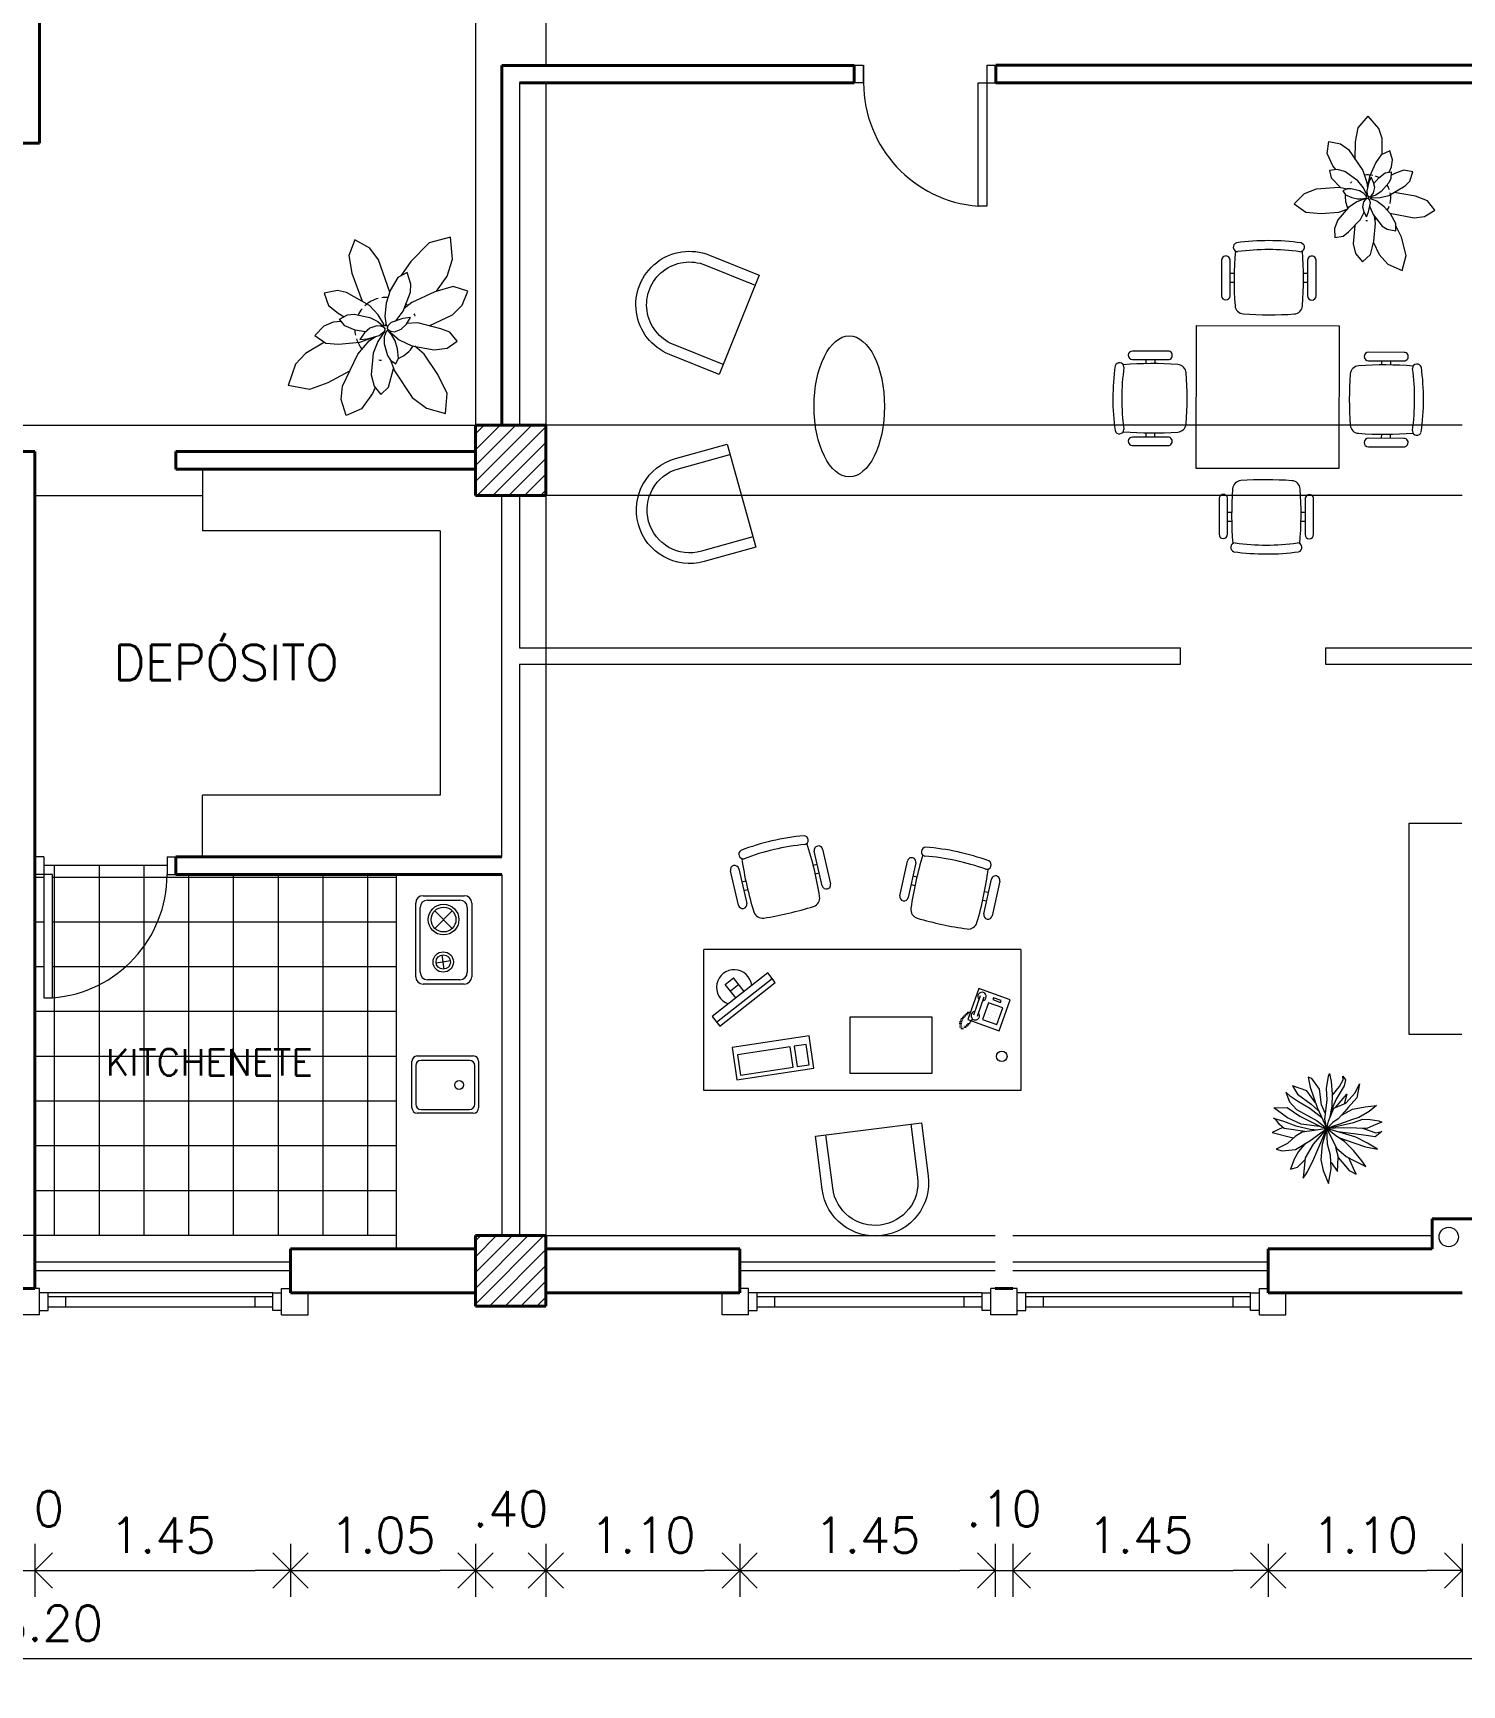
# Model space of a CAD drawing. Extents: x 1018 to 1366, y -109 to 186.
# Drawn here: x 1283.36 to 1291.47, y 111.91 to 121.29 of the extents above; entities that cross this region are included whole.
import ezdxf

# ---------------------------------------------------------------- set-up
doc = ezdxf.new("R2010")
doc.units = 0
doc.header["$LTSCALE"] = 0.5
doc.layers.get('0').update_dxf_attribs({"linetype": 'CONTINUOUS'})
doc.layers.get('Defpoints').update_dxf_attribs({"linetype": 'CONTINUOUS'})
for name, color, linetype, lineweight in [('Acotaciones', 9, 'CONTINUOUS', 9), ('Carpintería', 55, 'CONTINUOUS', 20), ('Detalles .05', 243, 'CONTINUOUS', 5), ('Detalles 01', 8, 'CONTINUOUS', 9), ('Equipamiento fijo', 31, 'CONTINUOUS', 13), ('Equipamiento movil', 33, 'CONTINUOUS', 9), ('Muros corte', 7, 'CONTINUOUS', 40), ('Punta 015', 64, 'CONTINUOUS', 13), ('Punta 02', 11, 'CONTINUOUS', 20), ('Tratamiento pisos', 251, 'CONTINUOUS', 9), ('Vidrios', 147, 'CONTINUOUS', 13)]:
    doc.layers.add(name, color=color, linetype=linetype, lineweight=lineweight)
doc.styles.add('Texto 1.5 mm', font='simplex.shx', dxfattribs={"height": 0.15})
doc.styles.add('Texto 2 mm', font='simplex.shx', dxfattribs={"height": 0.2})
doc.dimstyles.new('Primera línea', dxfattribs={"dimscale": 0, "dimtxt": 0.2, "dimasz": 0.2, "dimexe": 0.15, "dimexo": 0, "dimgap": 0.1, "dimtad": 1, "dimzin": 4, "dimdsep": 46, "dimtxsty": 'Texto 2 mm', "dimblk": 'OPEN90', "dimcen": 2.5, "dimclrd": 256, "dimclre": 256, "dimclrt": 256, "dimadec": 0, "dimazin": 0, "dimtfac": 1, "dimtmove": 2, "dimatfit": 3, "dimldrblk": 'OPEN90', "dimfxl": 1, "dimtolj": 1, "dimtzin": 0, "dimlwd": -1, "dimlwe": -1, "dimarcsym": 0})
doc.dimstyles.new('Segunda línea', dxfattribs={"dimscale": 0, "dimtxt": 0.2, "dimasz": 0.2, "dimexe": 0.15, "dimexo": 0.5, "dimgap": 0.1, "dimtad": 1, "dimzin": 4, "dimdsep": 46, "dimtxsty": 'Texto 2 mm', "dimblk": 'OPEN90', "dimcen": 2.5, "dimclrd": 256, "dimclre": 256, "dimclrt": 256, "dimadec": 0, "dimazin": 0, "dimtfac": 1, "dimtmove": 2, "dimatfit": 3, "dimldrblk": 'OPEN90', "dimfxl": 1, "dimtolj": 1, "dimtzin": 0, "dimlwd": -1, "dimlwe": -1, "dimarcsym": 0})
pattern_1 = [(45, (54.626424, 1.85935), (-0.0449012806, 0.0449012806), [])]

# ---------------------------------------------------------------- blocks, each defined once
blk = doc.blocks.new('Plant1')
for p, q in [((2.94, 14.02), (1.24, 11.02)), ((5.75, 15.65), (2.94, 14.02)), ((6.8, 12.64), (5.75, 15.65)), ((1.24, 11.02), (-0.18, 7.33)), ((6.67, 9.74), (6.8, 12.64)), ((-4.94, 10.5), (-5.47, 8.7)), ((-5.47, 8.7), (-5.1, 7.19)), ((-3.11, 9.8), (-4.94, 10.5)), ((-1.65, 8.27), (-3.11, 9.8)), ((-0.15, 4.91), (-1.65, 8.27)), ((4.8, 4.93), (6.67, 9.74)), ((-10.15, 7.82), (-12.56, 7.25)), ((-12.56, 7.25), (-11.81, 4.91)), ((-8.01, 7.41), (-10.15, 7.82)), ((-4.41, 5.37), (-8.01, 7.41)), ((-5.1, 7.19), (-3.73, 3.58)), ((-0.18, 7.33), (-0.36, 5.38)), ((7.53, 5.66), (4.58, 4.62)), ((9.19, 5.31), (7.53, 5.66)), ((-12.63, 3.17), (-15.39, 2.27)), ((-9.66, 3.14), (-12.63, 3.17)), ((-11.81, 4.91), (-9.42, 2.94)), ((-9.42, 2.94), (-5.88, 0.9)), ((-3.73, 3.58), (-2.59, 2.19)), ((0.25, 2.69), (-0.15, 4.91)), ((0.06, 0.81), (0.25, 2.69)), ((1.6, 3.31), (0.73, 2.26)), ((2.74, 4.3), (1.6, 3.31)), ((3.75, 4.5), (2.74, 4.3)), ((3.4, 2.61), (3.75, 3.44)), ((3.75, 3.45), (4.8, 4.93)), ((3.75, 3.44), (3.75, 4.5)), ((7.5, 2.24), (8.7, 3.64)), ((8.7, 3.64), (9.19, 5.31)), ((8.78, 3.92), (9.84, 4.12)), ((9.84, 4.12), (12.89, 4.12)), ((12.89, 4.12), (15.19, 2.69)), ((15.19, 2.69), (13.53, 0.5)), ((-15.39, 2.27), (-18.09, -0.04)), ((-3.93, 0.56), (-7.13, -0.21)), ((-5.88, 0.9), (-4.34, 0.46)), ((-2.06, 0.5), (-3.93, 0.56)), ((-2.48, 2.2), (-3.75, 2.12)), ((-3.75, 2.12), (-2.91, 1.21)), ((-2.91, 1.21), (-1.29, 0)), ((-1.34, 2), (-2.48, 2.2)), ((-1.9, 0.46), (-2.06, 0.5)), ((-0.39, 1.34), (-1.34, 2)), ((-0.56, -0.12), (-0.19, 0)), ((-0.12, 0.81), (-0.39, 1.34)), ((-0.19, 0), (-0.12, 0.06)), ((-0.06, 0.25), (-0.12, 0.81)), ((-0.12, 0.06), (-0.06, 0.25)), ((-0.11, 0.67), (0.06, 0.81)), ((0.31, 1.31), (0.12, 0.38)), ((0.12, 0.38), (0.19, 0.25)), ((0.19, 0.25), (0.38, 0.19)), ((0.73, 2.26), (0.31, 1.31)), ((0.38, 0.19), (1.25, 0.44)), ((0.47, 0.22), (0.69, 0)), ((0.69, 0), (2.44, 0)), ((1.25, 0.44), (2.18, 1.1)), ((2.18, 1.1), (3.4, 2.61)), ((2.44, 0), (4.43, 0.51)), ((4.43, 0.51), (7.5, 2.24)), ((13.53, 0.5), (11.66, -0.54)), ((-18.09, -0.04), (-15.37, -2.32)), ((-15.37, -2.32), (-11.22, -3.04)), ((-8.2, -0.91), (-9.38, -2.5)), ((-9.38, -2.5), (-7.87, -3.25)), ((-7.13, -0.21), (-8.2, -0.91)), ((-5.44, -3.05), (-3.38, -2.45)), ((-3.38, -2.45), (-1.56, -1.44)), ((-1.56, -1.44), (-0.5, -0.38)), ((-1.12, -2.44), (-1.55, -4.42)), ((-1.29, 0), (-0.56, -0.12)), ((-0.38, -0.81), (-1.12, -2.44)), ((-0.31, -0.5), (-0.59, -0.46)), ((-0.5, -0.38), (-0.5, -0.12)), ((0.06, -0.62), (-0.38, -0.81)), ((-0.26, -0.76), (-0.31, -0.5)), ((-0.19, -1.81), (-0.07, -0.68)), ((0.01, -3.25), (-0.19, -1.81)), ((0.12, -0.12), (0, -0.44)), ((0, -0.44), (0.12, -1)), ((0.56, -0.06), (0.12, -0.12)), ((0.12, -1), (0.45, -1.59)), ((0.45, -1.59), (1.43, -2.3)), ((1.53, -0.38), (0.56, -0.06)), ((1.43, -2.3), (2.56, -2.56)), ((3.06, -1.61), (1.53, -0.38)), ((3.19, -1.19), (2.01, -0.77)), ((2.38, -1), (2.23, -0.95)), ((2.32, -2.51), (3.05, -4.05)), ((4.2, -2.28), (2.38, -1)), ((2.56, -2.56), (3.88, -2.56)), ((3.88, -2.56), (3.06, -1.61)), ((6, -1.48), (3.19, -1.19)), ((6.42, -4.94), (4.2, -2.28)), ((11.66, -0.54), (6, -1.48)), ((9.02, -0.98), (12.56, -2.76)), ((-11.22, -3.04), (-8.38, -3)), ((-5.18, -2.97), (-8.45, -7.47)), ((-7.87, -3.25), (-5.44, -3.05)), ((-1.55, -4.42), (-1.12, -8.67)), ((1.03, -5.66), (0.01, -3.25)), ((3.05, -4.05), (3.43, -5.82)), ((7.5, -6.71), (6.42, -4.94)), ((12.56, -2.76), (15.17, -4.6)), ((15.17, -4.6), (16.61, -7.77)), ((-8.45, -7.47), (-9.18, -9.67)), ((-4.21, -9.77), (-1.41, -5.8)), ((1.72, -6.45), (1.03, -5.66)), ((3.06, -7.12), (1.72, -6.45)), ((2.25, -9.87), (2.39, -7.87)), ((2.39, -7.87), (2.32, -6.75)), ((3.43, -5.82), (3.06, -7.12)), ((3.19, -6.68), (4.04, -7.69)), ((4.04, -7.69), (5.41, -8.56)), ((7.5, -8.88), (7.5, -6.71)), ((7.5, -6.98), (10.72, -8.45)), ((13.06, -8.78), (16.61, -7.77)), ((-9.18, -9.67), (-8.88, -12.44)), ((-6.25, -11.82), (-4.21, -9.77)), ((-1.12, -8.67), (-0.57, -10.07)), ((-0.57, -10.07), (1, -11.56)), ((1, -11.56), (2.25, -9.87)), ((5.41, -8.56), (7.5, -8.88)), ((10.72, -8.45), (13.06, -8.78)), ((-8.88, -12.44), (-6.25, -11.82))]:
    blk.add_line(p, q)
for start, end in [(57.1582, 93.2041), (172.4345, 176.9296), (149.2581, 153.7532), (21.2653, 25.7604), (323.0282, 344.4965), (212.1423, 223.5771), (229.8179, 257.6637), (265.2848, 278.7499), (306.6551, 316.418)]:
    blk.add_arc((0, 0), 5.12, start, end)
blk = doc.blocks.new('_Open90')
at = {"color": 0, "linetype": 'ByBlock', "lineweight": -2}
for p, q in [((-0.5, 0.5), (0, 0)), ((0, 0), (-1, 0)), ((0, 0), (-0.5, -0.5))]:
    blk.add_line(p, q, dxfattribs=at)
blk = doc.blocks.new('*D188')
at = {"layer": 'Acotaciones', "transparency": 16777216}
for p, q in [((1283.3721, 112.7145), (1283.3721, 112.4145)), ((1284.8221, 112.7145), (1284.8221, 112.4145)), ((1283.5721, 112.5645), (1284.6221, 112.5645))]:
    blk.add_line(p, q, dxfattribs=at)
at = {"layer": 'Defpoints', "color": 0, "transparency": 16777216}
for p in [(1283.3721, 112.7145), (1284.8221, 112.7145), (1284.8221, 112.5645)]:
    blk.add_point(p, dxfattribs=at)
at = {"layer": 'Acotaciones', "transparency": 16777216, "xscale": 0.2, "yscale": 0.2, "zscale": 0.2, "rotation": 180}
blk.add_blockref('_Open90', (1283.3721, 112.5645), dxfattribs=at)
at = {"layer": 'Acotaciones', "transparency": 16777216, "xscale": 0.2, "yscale": 0.2, "zscale": 0.2}
blk.add_blockref('_Open90', (1284.8221, 112.5645), dxfattribs=at)
at = {"layer": 'Acotaciones', "transparency": 16777216, "insert": (1284.0971, 112.7645), "char_height": 0.2, "attachment_point": 5, "style": 'Texto 2 mm'}
blk.add_mtext('\\A1;1.45', dxfattribs=at)
blk = doc.blocks.new('*D189')
at = {"layer": 'Acotaciones', "transparency": 16777216}
for p, q in [((1284.8221, 112.7145), (1284.8221, 112.4145)), ((1285.8721, 112.7145), (1285.8721, 112.4145)), ((1285.0221, 112.5645), (1285.6721, 112.5645))]:
    blk.add_line(p, q, dxfattribs=at)
at = {"layer": 'Defpoints', "color": 0, "transparency": 16777216}
for p in [(1284.8221, 112.7145), (1285.8721, 112.7145), (1285.8721, 112.5645)]:
    blk.add_point(p, dxfattribs=at)
at = {"layer": 'Acotaciones', "transparency": 16777216, "xscale": 0.2, "yscale": 0.2, "zscale": 0.2, "rotation": 180}
blk.add_blockref('_Open90', (1284.8221, 112.5645), dxfattribs=at)
at = {"layer": 'Acotaciones', "transparency": 16777216, "xscale": 0.2, "yscale": 0.2, "zscale": 0.2}
blk.add_blockref('_Open90', (1285.8721, 112.5645), dxfattribs=at)
at = {"layer": 'Acotaciones', "transparency": 16777216, "insert": (1285.3471, 112.7645), "char_height": 0.2, "attachment_point": 5, "style": 'Texto 2 mm'}
blk.add_mtext('\\A1;1.05', dxfattribs=at)
blk = doc.blocks.new('*D190')
at = {"layer": 'Acotaciones', "transparency": 16777216}
for p, q in [((1286.2721, 112.7145), (1286.2721, 112.4145)), ((1287.3721, 112.7145), (1287.3721, 112.4145)), ((1286.4721, 112.5645), (1287.1721, 112.5645))]:
    blk.add_line(p, q, dxfattribs=at)
at = {"layer": 'Defpoints', "color": 0, "transparency": 16777216}
for p in [(1286.2721, 112.7145), (1287.3721, 112.7145), (1287.3721, 112.5645)]:
    blk.add_point(p, dxfattribs=at)
at = {"layer": 'Acotaciones', "transparency": 16777216, "xscale": 0.2, "yscale": 0.2, "zscale": 0.2, "rotation": 180}
blk.add_blockref('_Open90', (1286.2721, 112.5645), dxfattribs=at)
at = {"layer": 'Acotaciones', "transparency": 16777216, "xscale": 0.2, "yscale": 0.2, "zscale": 0.2}
blk.add_blockref('_Open90', (1287.3721, 112.5645), dxfattribs=at)
at = {"layer": 'Acotaciones', "transparency": 16777216, "insert": (1286.8221, 112.7645), "char_height": 0.2, "attachment_point": 5, "style": 'Texto 2 mm'}
blk.add_mtext('\\A1;1.10', dxfattribs=at)
blk = doc.blocks.new('*D191')
at = {"layer": 'Acotaciones', "transparency": 16777216}
for p, q in [((1287.3721, 112.7145), (1287.3721, 112.4145)), ((1288.8221, 112.7145), (1288.8221, 112.4145)), ((1287.5721, 112.5645), (1288.6221, 112.5645))]:
    blk.add_line(p, q, dxfattribs=at)
at = {"layer": 'Defpoints', "color": 0, "transparency": 16777216}
for p in [(1287.3721, 112.7145), (1288.8221, 112.7145), (1288.8221, 112.5645)]:
    blk.add_point(p, dxfattribs=at)
at = {"layer": 'Acotaciones', "transparency": 16777216, "xscale": 0.2, "yscale": 0.2, "zscale": 0.2, "rotation": 180}
blk.add_blockref('_Open90', (1287.3721, 112.5645), dxfattribs=at)
at = {"layer": 'Acotaciones', "transparency": 16777216, "xscale": 0.2, "yscale": 0.2, "zscale": 0.2}
blk.add_blockref('_Open90', (1288.8221, 112.5645), dxfattribs=at)
at = {"layer": 'Acotaciones', "transparency": 16777216, "insert": (1288.0971, 112.7645), "char_height": 0.2, "attachment_point": 5, "style": 'Texto 2 mm'}
blk.add_mtext('\\A1;1.45', dxfattribs=at)
blk = doc.blocks.new('*D192')
at = {"layer": 'Acotaciones', "transparency": 16777216}
for p, q in [((1288.9221, 112.7145), (1288.9221, 112.4145)), ((1290.3721, 112.7145), (1290.3721, 112.4145)), ((1289.1221, 112.5645), (1290.1721, 112.5645))]:
    blk.add_line(p, q, dxfattribs=at)
at = {"layer": 'Defpoints', "color": 0, "transparency": 16777216}
for p in [(1288.9221, 112.7145), (1290.3721, 112.7145), (1290.3721, 112.5645)]:
    blk.add_point(p, dxfattribs=at)
at = {"layer": 'Acotaciones', "transparency": 16777216, "xscale": 0.2, "yscale": 0.2, "zscale": 0.2, "rotation": 180}
blk.add_blockref('_Open90', (1288.9221, 112.5645), dxfattribs=at)
at = {"layer": 'Acotaciones', "transparency": 16777216, "xscale": 0.2, "yscale": 0.2, "zscale": 0.2}
blk.add_blockref('_Open90', (1290.3721, 112.5645), dxfattribs=at)
at = {"layer": 'Acotaciones', "transparency": 16777216, "insert": (1289.6471, 112.7645), "char_height": 0.2, "attachment_point": 5, "style": 'Texto 2 mm'}
blk.add_mtext('\\A1;1.45', dxfattribs=at)
blk = doc.blocks.new('*D196')
at = {"layer": 'Acotaciones', "transparency": 16777216}
for p, q in [((1269.2721, 112.2145), (1269.2721, 111.9145)), ((1297.4721, 112.2145), (1297.4721, 111.9145)), ((1269.4721, 112.0645), (1297.2721, 112.0645))]:
    blk.add_line(p, q, dxfattribs=at)
at = {"layer": 'Defpoints', "color": 0, "transparency": 16777216}
for p in [(1269.2721, 112.7145), (1297.4721, 112.7145), (1297.4721, 112.0645)]:
    blk.add_point(p, dxfattribs=at)
at = {"layer": 'Acotaciones', "transparency": 16777216, "xscale": 0.2, "yscale": 0.2, "zscale": 0.2, "rotation": 180}
blk.add_blockref('_Open90', (1269.2721, 112.0645), dxfattribs=at)
at = {"layer": 'Acotaciones', "transparency": 16777216, "xscale": 0.2, "yscale": 0.2, "zscale": 0.2}
blk.add_blockref('_Open90', (1297.4721, 112.0645), dxfattribs=at)
at = {"layer": 'Acotaciones', "transparency": 16777216, "insert": (1283.3721, 112.2645), "char_height": 0.2, "attachment_point": 5, "style": 'Texto 2 mm'}
blk.add_mtext('\\A1;28.20', dxfattribs=at)
blk = doc.blocks.new('*D197')
at = {"layer": 'Acotaciones', "transparency": 16777216}
for p, q in [((1290.3721, 112.7145), (1290.3721, 112.4145)), ((1291.4721, 112.7145), (1291.4721, 112.4145)), ((1290.5721, 112.5645), (1291.2721, 112.5645))]:
    blk.add_line(p, q, dxfattribs=at)
at = {"layer": 'Defpoints', "color": 0, "transparency": 16777216}
for p in [(1290.3721, 112.7145), (1291.4721, 112.7145), (1291.4721, 112.5645)]:
    blk.add_point(p, dxfattribs=at)
at = {"layer": 'Acotaciones', "transparency": 16777216, "xscale": 0.2, "yscale": 0.2, "zscale": 0.2, "rotation": 180}
blk.add_blockref('_Open90', (1290.3721, 112.5645), dxfattribs=at)
at = {"layer": 'Acotaciones', "transparency": 16777216, "xscale": 0.2, "yscale": 0.2, "zscale": 0.2}
blk.add_blockref('_Open90', (1291.4721, 112.5645), dxfattribs=at)
at = {"layer": 'Acotaciones', "transparency": 16777216, "insert": (1290.9221, 112.7645), "char_height": 0.2, "attachment_point": 5, "style": 'Texto 2 mm'}
blk.add_mtext('\\A1;1.10', dxfattribs=at)
blk = doc.blocks.new('Treei')
for p, q in [((-1.6, 5.41), (-2.01, 5.58)), ((-2.01, 5.58), (-1.8, 4.47)), ((0.01, 4.32), (0.22, 5.68)), ((0.22, 5.68), (0.34, 5.97)), ((0.34, 5.97), (0.52, 5.11)), ((1.81, 5.28), (1.78, 5.7)), ((1.78, 5.7), (2.06, 5.28)), ((-3.94, 3.46), (-4.45, 3.93)), ((-4.45, 3.93), (-4.03, 2.89)), ((-2.15, 4.1), (-3.71, 4.62)), ((-3.71, 4.62), (-3.16, 3.73)), ((-3.16, 3.73), (-1.67, 2.62)), ((-1.21, 2.79), (-2.15, 4.1)), ((-1.8, 4.47), (-1.02, 2.25)), ((-0.75, 4.27), (-1.6, 5.41)), ((-0.56, 2.57), (-0.75, 4.27)), ((0.06, 3.09), (0.01, 4.32)), ((0.52, 5.11), (0.61, 3.71)), ((0.61, 3.71), (0.57, 2.38)), ((0.61, 3.58), (1.42, 4.57)), ((0.96, 2.25), (2.2, 3.73)), ((1.92, 4.62), (1.05, 3.19)), ((1.42, 4.57), (1.81, 5.28)), ((2.06, 5.28), (1.92, 4.62)), ((2.2, 3.73), (1.92, 2.62)), ((2.11, 2.72), (3.12, 3.85)), ((3.12, 3.85), (3.58, 4.84)), ((3.58, 4.84), (3.3, 3.31)), ((-5.76, 2.23), (-4.31, 2.25)), ((-4.26, 1.14), (-5.76, 2.23)), ((-4.31, 2.25), (-2.93, 1.32)), ((-4.03, 2.89), (-3.28, 2.03)), ((-3.05, 2.89), (-3.94, 3.46)), ((-3.28, 2.03), (-2.08, 1.39)), ((-1.83, 2.15), (-3.05, 2.89)), ((-0.51, 1.14), (-1.83, 2.15)), ((-1.67, 2.62), (-0.88, 1.91)), ((-1.02, 2.25), (0.03, -0.03)), ((-0.11, 1.56), (-0.56, 2.57)), ((-0.17, 1), (0.06, 3.09)), ((0.2, 0.77), (0.8, 2.18)), ((0.57, 2.38), (0.31, 1.05)), ((1.05, 3.19), (0.44, 1.74)), ((0.8, 2.18), (2.11, 2.72)), ((1.99, 1.81), (1.28, 1.02)), ((1.69, 1.48), (2.82, 2.08)), ((2.36, 2.28), (1.99, 1.81)), ((3.3, 3.31), (2.36, 2.28)), ((2.82, 2.08), (4.22, 2.33)), ((4.64, 1.81), (3.51, 1.17)), ((4.22, 2.33), (5.46, 2.47)), ((5.46, 2.47), (4.64, 1.81)), ((-4.76, 0.09), (-5.92, -0.48)), ((-5.51, 0.92), (-5.8, 1.09)), ((-5.8, 1.09), (-4.68, 0.77)), ((-5.12, 0.4), (-5.51, 0.92)), ((-4.61, -0.04), (-5.12, 0.4)), ((-4.68, 0.77), (-3.34, 0.26)), ((-2.77, 0.45), (-4.26, 1.14)), ((-3.34, 0.26), (-1.78, -0.09)), ((-2.93, 1.32), (-0.51, 0.11)), ((-0.77, 0.18), (-2.77, 0.45)), ((-2.08, 1.39), (-1.04, 0.82)), ((-1.04, 0.82), (0.03, -0.03)), ((0.03, -0.03), (-0.77, 0.18)), ((0.03, -0.03), (-0.17, 1)), ((0.03, -0.03), (0.2, 0.77)), ((2.04, 0.65), (0.03, -0.03)), ((0.7, 0.63), (0.03, -0.03)), ((0.03, -0.03), (2.96, 0.63)), ((1.85, 0.03), (0.03, -0.03)), ((1.28, 1.02), (0.7, 0.63)), ((3.28, 0.01), (1.85, 0.03)), ((2.73, 0.9), (2.04, 0.65)), ((3.51, 1.17), (2.73, 0.9)), ((2.96, 0.63), (3.97, 1)), ((4.41, -0.01), (3.28, 0.01)), ((3.97, 1), (4.77, 0.95)), ((5.39, 0.4), (4.41, -0.01)), ((4.77, 0.95), (5.72, 0.8)), ((6.02, 0.65), (5.39, 0.4)), ((5.72, 0.8), (6.02, 0.65)), ((-5.92, -0.48), (-3.64, -1.03)), ((-4.26, -1.67), (-5.51, -2.28)), ((-2.36, -0.36), (-4.61, -0.04)), ((-3.44, -0.9), (-4.26, -1.67)), ((-2.65, -0.43), (-3.44, -0.9)), ((-3.37, -2.31), (-1.83, -1.37)), ((-2.28, -1.64), (-3.05, -2.53)), ((-1.34, -0.24), (-2.65, -0.43)), ((-1.46, -1.72), (-2.33, -3.24)), ((-1.83, -1.37), (0.03, -0.03)), ((-1.78, -0.09), (-0.95, -0.18)), ((0.03, -0.03), (-1.46, -1.72)), ((-1.39, -3.32), (0.03, -0.03)), ((0.03, -0.03), (-1.34, -0.24)), ((-0.47, -1.76), (-0.63, -3.46)), ((0.03, -0.03), (-0.47, -1.76)), ((0.11, -1.72), (0.03, -0.03)), ((0.03, -0.03), (1.07, -2.16)), ((1, -0.83), (0.03, -0.03)), ((3.21, -0.98), (0.03, -0.03)), ((0.45, -2.92), (0.11, -1.72)), ((1.97, -1.44), (1, -0.83)), ((4.06, -0.75), (1.24, -0.39)), ((1.31, -1.02), (3.1, -1.64)), ((2.93, -2.41), (1.97, -1.44)), ((3.1, -1.64), (4.24, -2.04)), ((4.47, -1.62), (3.21, -0.98)), ((3.92, 0), (5.37, -0.51)), ((5.3, -0.93), (4.06, -0.75)), ((5.56, -2.28), (4.47, -1.62)), ((6.02, -0.34), (5.3, -0.93)), ((5.37, -0.51), (6.02, -0.34)), ((-5.51, -2.28), (-4.86, -2.48)), ((-4.86, -2.48), (-3.37, -2.31)), ((-3.55, -3.37), (-3.92, -4.48)), ((-3.05, -2.53), (-3.55, -3.37)), ((-3.16, -4.25), (-2.38, -3.46)), ((-2.33, -3.24), (-2.56, -5.44)), ((-2.06, -4.77), (-1.39, -3.32)), ((-0.63, -3.46), (-0.35, -4.6)), ((0.5, -4.43), (0.45, -2.92)), ((1.3, -3.19), (1.03, -2.11)), ((1.07, -2.16), (2.15, -3.07)), ((1.19, -4.72), (1.28, -3.19)), ((1.28, -3.19), (2.47, -4.62)), ((2.15, -3.07), (3.12, -3.59)), ((2.93, -4.4), (2.43, -3.22)), ((3.85, -3.54), (2.93, -2.41)), ((3.12, -3.59), (4.27, -4.18)), ((4.27, -4.18), (3.85, -3.54)), ((4.24, -2.04), (5.56, -2.28)), ((-3.92, -4.48), (-3.16, -4.25)), ((-2.56, -5.44), (-2.06, -4.77)), ((-0.35, -4.6), (0.2, -6.03)), ((0.2, -6.03), (0.5, -4.43)), ((0.5, -3.74), (1.19, -4.72)), ((2.47, -4.62), (3.23, -5.02)), ((3.23, -5.02), (2.93, -4.4))]:
    blk.add_line(p, q)
blk = doc.blocks.new('TELEFONO')
at = {"layer": 'Detalles .05'}
for p, q in [((0.139, 0.134), (-0.098, 0.134)), ((-0.098, 0.134), (-0.098, -0.099)), ((0.139, -0.099), (0.139, 0.134)), ((-0.071, 0.089), (-0.071, -0.055)), ((-0.043, 0.089), (-0.043, -0.055)), ((0.108, 0.063), (0, 0.063)), ((0, 0.063), (0, -0.063)), ((0.081, 0.108), (0.023, 0.108)), ((0.023, 0.108), (0.023, 0.094)), ((0.023, 0.094), (0.081, 0.094)), ((0.027, 0.041), (0.027, 0.041)), ((0.027, 0.014), (0.027, 0.014)), ((0.054, 0.041), (0.054, 0.041)), ((0.054, 0.014), (0.054, 0.014)), ((0.081, 0.094), (0.081, 0.108)), ((0.081, 0.041), (0.081, 0.041)), ((0.081, 0.014), (0.081, 0.014)), ((0.108, -0.063), (0.108, 0.063)), ((-0.129, -0.104), (-0.147, -0.11)), ((-0.129, -0.116), (-0.147, -0.121)), ((-0.124, -0.093), (-0.141, -0.098)), ((-0.118, -0.081), (-0.135, -0.087)), ((-0.112, -0.07), (-0.129, -0.075)), ((-0.106, -0.058), (-0.124, -0.064)), ((-0.101, -0.047), (-0.118, -0.052)), ((-0.098, -0.099), (0.139, -0.099)), ((-0.067, -0.083), (-0.078, -0.116)), ((0, -0.063), (0.108, -0.063)), ((0.027, -0.013), (0.027, -0.013)), ((0.027, -0.04), (0.027, -0.04)), ((0.054, -0.013), (0.054, -0.013)), ((0.054, -0.04), (0.054, -0.04)), ((0.081, -0.013), (0.081, -0.013)), ((0.081, -0.04), (0.081, -0.04)), ((-0.129, -0.127), (-0.147, -0.133)), ((-0.129, -0.139), (-0.147, -0.145)), ((-0.124, -0.15), (-0.141, -0.156)), ((-0.118, -0.162), (-0.135, -0.168)), ((-0.104, -0.17), (-0.122, -0.176)), ((-0.089, -0.156), (-0.106, -0.162)), ((-0.083, -0.145), (-0.101, -0.15)), ((-0.078, -0.133), (-0.095, -0.139)), ((-0.072, -0.121), (-0.089, -0.127))]:
    blk.add_line(p, q, dxfattribs=at)
for centre, start, end in [((-0.057, 0.089), 298.4915, 241.5085), ((-0.057, -0.055), 118.4915, 61.5085)]:
    blk.add_arc(centre, 0.0302, start, end, dxfattribs=at)
blk = doc.blocks.new('RECTANG')
for p, q in [((1, 1), (0, 1)), ((0, 1), (0, 0)), ((1, 0), (1, 1)), ((0, 0), (1, 0))]:
    blk.add_line(p, q)
blk = doc.blocks.new('KEYBOARD', base_point=(60, 294))
for p, xscale, yscale, zscale in [((60, 294), 19, 8, 19), ((61, 295), 13, 5, 13), ((75, 295), 3, 5, 3)]:
    blk.add_blockref('RECTANG', p, dxfattribs=dict(xscale=xscale, yscale=yscale, zscale=zscale))
blk = doc.blocks.new('Silla 1')
at = {"layer": 'Equipamiento movil'}
for p, q in [((-0.1131, 0.2664), (0.0295, 0.409)), ((0.0638, 0.3747), (-0.0788, 0.2321)), ((-0.0254, 0.2855), (-0.0091, 0.2693)), ((0.0104, 0.3213), (0.0268, 0.3048)), ((0.2321, -0.0788), (0.3747, 0.0638)), ((0.409, 0.0295), (0.2664, -0.1131)), ((0.3048, 0.0268), (0.3213, 0.0104)), ((0.2693, -0.0091), (0.2855, -0.0254))]:
    blk.add_line(p, q, dxfattribs=at)
for centre, radius, start, end in [((1.4058, -1.1273), 1.9881, 130.22446, 139.18175), ((0.0467, 0.3919), 0.0242, 315, 135), ((0.1468, 0.3964), 0.0255, 61.36309, 224.37493), ((-0.654, -0.654), 1.2956, 37.15841, 52.84159), ((-0.6508, -0.6508), 1.3416, 37.13099, 52.86901), ((-0.0959, 0.2492), 0.0242, 135, 315), ((-0.0605, 0.1393), 0.0505, 139.18175, 220.81825), ((1.4058, 1.4058), 1.9881, 220.81825, 229.18175), ((-1.1273, 1.4058), 1.9881, 310.81825, 319.77554), ((0.3964, 0.1468), 0.0255, 225.62507, 28.63691), ((0.3919, 0.0467), 0.0242, 315, 135), ((0.2492, -0.0959), 0.0242, 135, 315), ((0.1393, -0.0605), 0.0505, 229.18175, 310.81825)]:
    blk.add_arc(centre, radius, start, end, dxfattribs=at)
blk = doc.blocks.new('Silla 2')
for p, q in [((15, 15), (0, 15)), ((0, 15), (0, -15)), ((15, 12), (0, 12)), ((0, -12), (15, -12)), ((0, -15), (15, -15))]:
    blk.add_line(p, q)
for radius in [15, 12]:
    blk.add_arc((15, 0), radius, 270, 90)

msp = doc.modelspace()

# ---------------------------------------------------------------- hatches: boundary and pattern name
at = {"layer": 'Detalles 01'}
h = msp.add_hatch(dxfattribs=at)
h.set_pattern_fill('ANSI31,_O', color=256, scale=0.02)
h.set_pattern_definition(pattern_1)
h.paths.add_polyline_path([(1286.2721, 119.0645), (1285.8721, 119.0645), (1285.8721, 118.6645), (1286.2721, 118.6645)])
h = msp.add_hatch(dxfattribs=at)
h.set_pattern_fill('ANSI31,_O', color=256, scale=0.02)
h.set_pattern_definition(pattern_1)
h.paths.add_polyline_path([(1286.2721, 114.4645), (1285.8721, 114.4645), (1285.8721, 114.0645), (1286.2721, 114.0645)])
at = {"layer": 'Tratamiento pisos'}
h = msp.add_hatch(dxfattribs=at)
h.set_pattern_fill('NET,_I', color=256, scale=0.08, angle=-90, style=2)
h.set_pattern_definition([(270, (1170.70725, 1263.30925), (0.254, -5e-17), []), (360, (1170.70725, 1263.30925), (6e-17, 0.254), [])])
h.paths.add_polyline_path([(1285.4221, 116.5145), (1284.1721, 116.5145), (1284.1221, 116.5145, -0.391511), (1283.4721, 115.8145), (1283.4221, 115.8145), (1283.4221, 116.5145), (1283.3721, 116.5145), (1283.3721, 114.4645), (1285.4221, 114.4645)])
h.paths.add_polyline_path([(1284.1221, 116.5145), (1284.1221, 116.5645), (1283.4221, 116.5645), (1283.4221, 116.5145), (1283.4721, 116.5145), (1283.4721, 115.8145, 0.391511)])
h.paths.add_polyline_path([(1284.6497, 116.3733), (1284.6497, 114.5495), (1284.3497, 114.5495), (1284.3497, 116.3733)], flags=24)

# ---------------------------------------------------------------- linework, layer by layer
at = {"layer": 'Acotaciones'}
for p, q in [((1285.8721, 112.5645), (1285.9721, 112.6645)), ((1286.2721, 112.5645), (1286.1721, 112.6645)), ((1283.2721, 112.5645), (1283.3721, 112.5645)), ((1285.8721, 112.5645), (1286.2721, 112.5645)), ((1285.9721, 112.4645), (1285.8721, 112.5645)), ((1286.1721, 112.4645), (1286.2721, 112.5645)), ((1288.8221, 112.5645), (1288.9221, 112.5645))]:
    msp.add_line(p, q, dxfattribs=at)
at = {"layer": 'Carpintería'}
for p, q in [((1288.0721, 121.1061), (1288.0221, 121.1061)), ((1288.0721, 121.1061), (1288.0721, 121.0061)), ((1288.075, 121.1074), (1288.075, 121.0074)), ((1288.775, 121.1074), (1288.775, 121.0074)), ((1288.775, 121.1074), (1288.825, 121.1074)), ((1288.0721, 121.0061), (1288.0221, 121.0061)), ((1288.725, 120.3074), (1288.725, 121.0074)), ((1288.725, 121.0074), (1288.775, 121.0074)), ((1288.775, 121.0074), (1288.825, 121.0074)), ((1288.775, 121.0074), (1288.775, 120.3074)), ((1288.775, 120.3074), (1288.725, 120.3074)), ((1283.4221, 116.6145), (1283.3721, 116.6145)), ((1283.4221, 116.6145), (1283.4221, 116.5145)), ((1284.1221, 116.6145), (1284.1221, 116.5145)), ((1284.1221, 116.6145), (1284.1721, 116.6145)), ((1283.4221, 116.5145), (1283.3721, 116.5145)), ((1283.4221, 116.5145), (1283.4221, 115.8145)), ((1283.4721, 116.5145), (1283.4221, 116.5145)), ((1283.4721, 115.8145), (1283.4721, 116.5145)), ((1284.1221, 116.5145), (1284.1721, 116.5145)), ((1283.4221, 115.8145), (1283.4721, 115.8145)), ((1283.3971, 114.1645), (1283.3721, 114.1645)), ((1283.3971, 114.0145), (1283.3971, 114.1645)), ((1283.4471, 114.1395), (1283.3971, 114.1395)), ((1283.4471, 114.0395), (1283.4471, 114.1395)), ((1283.4471, 114.1195), (1284.7221, 114.1195)), ((1283.5471, 114.0595), (1283.5471, 114.1195)), ((1284.6221, 114.0595), (1284.6221, 114.1195)), ((1284.7221, 114.0395), (1284.7221, 114.1395)), ((1284.7221, 114.1395), (1284.7721, 114.1395)), ((1284.7721, 114.0145), (1284.7721, 114.1645)), ((1284.7721, 114.1645), (1284.8221, 114.1645)), ((1284.9221, 114.0145), (1284.9221, 114.1395)), ((1287.2721, 114.0145), (1287.2721, 114.1395)), ((1287.4221, 114.1645), (1287.3721, 114.1645)), ((1287.4221, 114.0145), (1287.4221, 114.1645)), ((1287.4721, 114.1395), (1287.4221, 114.1395)), ((1287.4721, 114.0395), (1287.4721, 114.1395)), ((1287.4721, 114.1195), (1288.7471, 114.1195)), ((1287.5721, 114.0595), (1287.5721, 114.1195)), ((1288.6471, 114.0595), (1288.6471, 114.1195)), ((1288.7471, 114.1395), (1288.7471, 114.0395)), ((1288.7471, 114.1395), (1288.7971, 114.1395)), ((1288.7971, 114.0145), (1288.7971, 114.1645)), ((1288.8221, 114.1645), (1288.7971, 114.1645)), ((1288.9471, 114.1645), (1288.9221, 114.1645)), ((1288.9471, 114.0145), (1288.9471, 114.1645)), ((1288.9971, 114.1395), (1288.9471, 114.1395)), ((1288.9971, 114.0395), (1288.9971, 114.1395)), ((1288.9971, 114.1195), (1290.2721, 114.1195)), ((1289.0971, 114.0595), (1289.0971, 114.1195)), ((1290.1721, 114.0595), (1290.1721, 114.1195)), ((1290.2721, 114.0395), (1290.2721, 114.1395)), ((1290.2721, 114.1395), (1290.3221, 114.1395)), ((1290.3221, 114.0145), (1290.3221, 114.1645)), ((1290.3221, 114.1645), (1290.3721, 114.1645)), ((1290.4721, 114.0145), (1290.4721, 114.1395)), ((1283.3971, 114.0145), (1283.2471, 114.0145)), ((1283.3971, 114.0395), (1283.4471, 114.0395)), ((1283.4471, 114.0595), (1284.7221, 114.0595)), ((1284.7721, 114.0395), (1284.7221, 114.0395)), ((1284.7721, 114.0145), (1284.9221, 114.0145)), ((1287.4221, 114.0145), (1287.2721, 114.0145)), ((1287.4221, 114.0395), (1287.4721, 114.0395)), ((1287.4721, 114.0595), (1288.7471, 114.0595)), ((1288.7971, 114.0395), (1288.7471, 114.0395)), ((1288.9471, 114.0145), (1288.7971, 114.0145)), ((1288.9471, 114.0395), (1288.9971, 114.0395)), ((1288.9971, 114.0595), (1290.2721, 114.0595)), ((1290.3221, 114.0395), (1290.2721, 114.0395)), ((1290.3221, 114.0145), (1290.4721, 114.0145))]:
    msp.add_line(p, q, dxfattribs=at)
at = {"layer": 'Detalles 01'}
for p, q in [((1284.8221, 114.3145), (1283.3721, 114.3145)), ((1288.8221, 114.3145), (1287.3721, 114.3145)), ((1290.3721, 114.3145), (1288.9221, 114.3145)), ((1284.8221, 114.2645), (1283.3721, 114.2645)), ((1288.8221, 114.2645), (1287.3721, 114.2645)), ((1290.3721, 114.2645), (1288.9221, 114.2645)), ((1284.7221, 114.1395), (1283.4471, 114.1395)), ((1288.7471, 114.1395), (1287.4721, 114.1395)), ((1290.2721, 114.1395), (1288.9971, 114.1395))]:
    msp.add_line(p, q, dxfattribs=at)
msp.add_circle((1291.3965, 114.4567), 0.055, dxfattribs=at)
for centre, start, end in [((1288.7785, 121.0088), 180.11712, 265.64068), ((1283.4186, 116.5159), 274.35932, 359.88288)]:
    msp.add_arc(centre, 0.7035, start, end, dxfattribs=at)
at = {"layer": 'Equipamiento fijo'}
for p, q in [((1284.3221, 118.8145), (1284.3221, 118.4645)), ((1285.6721, 118.4645), (1284.3221, 118.4645)), ((1285.6721, 118.4645), (1285.6721, 116.9645)), ((1285.6721, 116.9645), (1284.3221, 116.9645)), ((1284.3221, 116.6145), (1284.3221, 116.9645)), ((1285.4221, 116.5145), (1285.4221, 114.3895))]:
    msp.add_line(p, q, dxfattribs=at)
at = {"layer": 'Equipamiento movil'}
for p, q in [((1290.1072, 120.0003), (1290.1069, 119.7986)), ((1290.1554, 119.7986), (1290.1557, 120.0003)), ((1290.5954, 119.9996), (1290.5951, 119.7979)), ((1290.6435, 119.7978), (1290.6438, 119.9995)), ((1290.1788, 119.9246), (1290.1556, 119.9247)), ((1290.5953, 119.924), (1290.572, 119.924)), ((1290.1784, 119.8741), (1290.1555, 119.8742)), ((1290.5952, 119.8735), (1290.5722, 119.8735)), ((1289.9636, 118.8188), (1289.9648, 119.6288)), ((1289.9648, 119.6288), (1290.7748, 119.6276)), ((1290.7748, 119.6276), (1290.7736, 118.8176)), ((1289.8035, 119.4846), (1289.6018, 119.4849)), ((1291.1427, 119.4773), (1290.9411, 119.4776)), ((1289.6017, 119.4364), (1289.8034, 119.4361)), ((1289.6773, 119.4363), (1289.6773, 119.4131)), ((1289.7278, 119.4362), (1289.7278, 119.4133)), ((1290.941, 119.4292), (1291.1427, 119.4288)), ((1291.0165, 119.4061), (1291.0166, 119.429)), ((1291.067, 119.4057), (1291.0671, 119.429)), ((1291.2415, 119.3882), (1291.2417, 119.3885)), ((1289.8027, 118.9964), (1289.601, 118.9967)), ((1289.6767, 119.0199), (1289.6766, 118.9966)), ((1289.7272, 119.0195), (1289.7271, 118.9966)), ((1291.142, 118.9892), (1290.9403, 118.9895)), ((1291.0159, 118.9894), (1291.016, 119.0123)), ((1291.0664, 118.9893), (1291.0665, 119.0125)), ((1289.601, 118.9483), (1289.8027, 118.948)), ((1290.9403, 118.941), (1291.1419, 118.9407)), ((1290.7736, 118.8176), (1289.9636, 118.8188)), ((1290.0932, 118.6462), (1290.0929, 118.4445)), ((1290.1414, 118.4444), (1290.1417, 118.6461)), ((1290.5813, 118.6455), (1290.581, 118.4438)), ((1290.6295, 118.4437), (1290.6298, 118.6454)), ((1290.1415, 118.5705), (1290.1645, 118.5705)), ((1290.1415, 118.52), (1290.1647, 118.52)), ((1290.5579, 118.5194), (1290.5811, 118.5194)), ((1290.5583, 118.5699), (1290.5812, 118.5699)), ((1291.1713, 115.6052), (1291.1713, 116.8052)), ((1291.1713, 116.8052), (1291.4713, 116.8052)), ((1285.533, 115.9337), (1285.533, 116.3519)), ((1285.5748, 116.3938), (1285.809, 116.3938)), ((1285.5999, 116.3687), (1285.7839, 116.3687)), ((1285.8508, 116.3519), (1285.8508, 116.1428)), ((1285.5581, 115.9588), (1285.5581, 116.3268)), ((1285.6413, 116.3077), (1285.7409, 116.2084)), ((1285.7408, 116.3079), (1285.6415, 116.2082)), ((1285.8257, 116.3268), (1285.8257, 116.1428)), ((1285.8257, 116.1428), (1285.8257, 115.9588)), ((1285.8508, 116.1428), (1285.8508, 115.9337)), ((1287.1684, 115.2881), (1287.1684, 116.0881)), ((1288.9684, 116.0881), (1287.1684, 116.0881)), ((1288.9684, 116.0881), (1288.9684, 115.2881)), ((1285.7301, 116.0231), (1285.6489, 116.0117)), ((1285.6952, 115.9768), (1285.6838, 116.058)), ((1285.809, 115.8919), (1285.5748, 115.8919)), ((1285.7839, 115.917), (1285.5999, 115.917)), ((1287.5309, 115.9553), (1287.2166, 115.708)), ((1287.2413, 115.6766), (1287.5557, 115.9239)), ((1287.2598, 115.653), (1287.5742, 115.9003)), ((1287.2894, 115.8903), (1287.3366, 115.9274)), ((1287.3502, 115.8131), (1287.2894, 115.8903)), ((1287.3664, 115.8895), (1287.3192, 115.8524)), ((1287.3973, 115.8502), (1287.3366, 115.9274)), ((1287.5742, 115.9003), (1287.5309, 115.9553)), ((1287.2166, 115.708), (1287.2598, 115.653)), ((1287.9981, 115.7034), (1287.9981, 115.3871)), ((1288.4639, 115.7034), (1287.9981, 115.7034)), ((1288.4639, 115.3871), (1288.4639, 115.7034)), ((1291.4713, 115.6052), (1291.1713, 115.6052)), ((1285.5117, 115.1892), (1285.5117, 115.4542)), ((1285.5332, 115.4289), (1285.5332, 115.2106)), ((1285.5417, 115.4842), (1285.8602, 115.4842)), ((1285.8388, 115.4589), (1285.5632, 115.4589)), ((1285.8688, 115.2106), (1285.8688, 115.4289)), ((1285.8902, 115.4542), (1285.8902, 115.1892)), ((1287.9981, 115.3871), (1288.4639, 115.3871)), ((1288.9684, 115.2881), (1287.1684, 115.2881)), ((1285.8602, 115.1592), (1285.5417, 115.1592)), ((1285.5632, 115.1806), (1285.8388, 115.1806))]:
    msp.add_line(p, q, dxfattribs=at)
for centre, radius in [((1285.6911, 116.2581), 0.0871), ((1285.6911, 116.2581), 0.0703), ((1285.6895, 116.0174), 0.0577), ((1285.6895, 116.0174), 0.041), ((1288.8597, 115.4819), 0.03), ((1285.7796, 115.3197), 0.0252)]:
    msp.add_circle(centre, radius, dxfattribs=at)
for centre, radius, start, end in [((1290.1991, 120.0742), 0.0255, 106.27724, 269.28908), ((1290.3737, 118.7695), 1.3416, 82.04515, 97.78316), ((1290.5521, 120.0737), 0.0255, 270.53923, 73.55107), ((1290.1314, 120.0003), 0.0242, 359.91416, 179.91416), ((1292.1665, 119.8841), 1.9881, 175.13862, 184.0959), ((1290.3737, 118.7695), 1.2911, 82.04515, 97.78316), ((1288.5842, 119.8895), 1.9881, 355.73241, 4.6897), ((1290.6196, 119.9996), 0.0242, 359.91416, 179.91416), ((1290.1311, 119.7986), 0.0242, 179.91416, 359.91416), ((1290.2339, 119.7457), 0.0505, 184.0959, 265.73241), ((1290.5164, 119.7453), 0.0505, 274.0959, 355.73241), ((1290.6193, 119.7979), 0.0242, 179.91416, 359.91416), ((1290.378, 121.678), 1.9881, 265.73241, 274.0959), ((1289.6017, 119.4607), 0.0242, 89.91416, 269.91416), ((1289.8034, 119.4604), 0.0242, 269.91416, 89.91416), ((1290.941, 119.4534), 0.0242, 89.91416, 269.91416), ((1291.1427, 119.4531), 0.0242, 269.91416, 89.91416), ((1290.8318, 119.2147), 1.3416, 172.04515, 187.78316), ((1289.5276, 119.3932), 0.0255, 0.53923, 163.55107), ((1290.8318, 119.2147), 1.2911, 172.04515, 187.78316), ((1289.7118, 117.4253), 1.9881, 85.73241, 94.6897), ((1289.856, 119.3575), 0.0505, 4.0959, 85.73241), ((1287.9233, 119.2191), 1.9881, 355.73241, 4.0959), ((1292.8204, 119.2065), 1.9881, 175.73241, 184.0959), ((1290.8881, 119.3507), 0.0505, 94.0959, 175.73241), ((1291.0265, 117.418), 1.9881, 85.13862, 94.0959), ((1289.9119, 119.2109), 1.2911, 352.04515, 7.78316), ((1291.2166, 119.3854), 0.0255, 16.27724, 179.28908), ((1289.9119, 119.2109), 1.3416, 352.04515, 7.78316), ((1289.8556, 119.0749), 0.0505, 274.0959, 355.73241), ((1290.8877, 119.0681), 0.0505, 184.0959, 265.73241), ((1289.5271, 119.0402), 0.0255, 196.27724, 359.28908), ((1289.7172, 121.0076), 1.9881, 265.13862, 274.0959), ((1289.601, 118.9725), 0.0242, 89.91416, 269.91416), ((1289.8027, 118.9722), 0.0242, 269.91416, 89.91416), ((1291.0319, 121.0003), 1.9881, 265.73241, 274.6897), ((1290.9403, 118.9652), 0.0242, 89.91416, 269.91416), ((1291.142, 118.9649), 0.0242, 269.91416, 89.91416), ((1291.2161, 119.0324), 0.0255, 180.53923, 343.55107), ((1292.1525, 118.5545), 1.9881, 175.73241, 184.6897), ((1290.2203, 118.6987), 0.0505, 94.0959, 175.73241), ((1290.3587, 116.7661), 1.9881, 85.73241, 94.0959), ((1290.5029, 118.6983), 0.0505, 4.0959, 85.73241), ((1288.5702, 118.5599), 1.9881, 355.13862, 4.0959), ((1290.1174, 118.6462), 0.0242, 359.91416, 179.91416), ((1290.6056, 118.6454), 0.0242, 359.91416, 179.91416), ((1290.1171, 118.4445), 0.0242, 179.91416, 359.91416), ((1290.6053, 118.4437), 0.0242, 179.91416, 359.91416), ((1290.1846, 118.3703), 0.0255, 90.53923, 253.55107), ((1290.363, 119.6746), 1.3416, 262.04515, 277.78316), ((1290.363, 119.6791), 1.2956, 262.07257, 277.75574), ((1290.5376, 118.3698), 0.0255, 286.27724, 89.28908), ((1285.5748, 116.3519), 0.0418, 90, 180), ((1285.5999, 116.3268), 0.0418, 90, 180), ((1285.7839, 116.3268), 0.0418, 0, 90), ((1285.809, 116.3519), 0.0418, 0, 90), ((1287.3409, 115.8735), 0.1, 6.08042, 250.30836), ((1285.5748, 115.9337), 0.0418, 180, 270), ((1285.5999, 115.9588), 0.0418, 180, 270), ((1285.7839, 115.9588), 0.0418, 270, 0), ((1285.809, 115.9337), 0.0418, 270, 0), ((1285.5417, 115.4542), 0.03, 90, 180), ((1285.5632, 115.4289), 0.03, 90, 180), ((1285.8388, 115.4289), 0.03, 0, 90), ((1285.8602, 115.4542), 0.03, 0, 90), ((1285.5417, 115.1892), 0.03, 180, 270), ((1285.5632, 115.2106), 0.03, 180, 270), ((1285.8388, 115.2106), 0.03, 270, 360), ((1285.8602, 115.1892), 0.03, 270, 0)]:
    msp.add_arc(centre, radius, start, end, dxfattribs=at)
msp.add_ellipse((1287.994, 119.1706), major_axis=(0, 0.4), ratio=0.5, dxfattribs=at)
at = {"layer": 'Muros corte'}
for p, q in [((1283.3971, 123.0228), (1283.3971, 120.6645)), ((1288.0221, 121.1061), (1286.0221, 121.1061)), ((1286.0221, 119.0645), (1286.0221, 121.1061)), ((1288.0221, 121.0061), (1288.0221, 121.1061)), ((1288.825, 121.1074), (1288.925, 121.1074)), ((1288.825, 121.0074), (1288.825, 121.1074)), ((1293.5721, 121.1061), (1288.925, 121.1074)), ((1288.0221, 121.0061), (1286.1221, 121.0061)), ((1293.5721, 121.0061), (1288.825, 121.0061)), ((1283.3971, 120.6645), (1280.1721, 120.6645)), ((1286.2721, 119.0645), (1285.8721, 119.0645)), ((1285.8721, 118.6645), (1285.8721, 119.0645)), ((1286.2721, 118.6645), (1286.2721, 119.0645)), ((1283.2721, 118.9145), (1283.3721, 118.9145)), ((1283.3721, 114.1645), (1283.3721, 118.9145)), ((1285.8721, 118.9145), (1284.1721, 118.9145)), ((1284.1721, 118.8145), (1284.1721, 118.9145)), ((1285.8721, 118.8145), (1284.1721, 118.8145)), ((1286.2721, 118.6645), (1285.8721, 118.6645)), ((1286.0221, 116.6145), (1284.1721, 116.6145)), ((1284.1721, 116.5145), (1284.1721, 116.6145)), ((1286.0221, 116.5145), (1284.1721, 116.5145)), ((1291.3021, 114.5595), (1291.3021, 114.3895)), ((1291.6221, 114.5595), (1291.3021, 114.5595)), ((1285.8721, 114.3895), (1284.8221, 114.3895)), ((1284.8221, 114.1395), (1284.8221, 114.3895)), ((1286.2721, 114.4645), (1285.8721, 114.4645)), ((1285.8721, 114.0645), (1285.8721, 114.4645)), ((1286.2721, 114.4645), (1286.2721, 114.0645)), ((1287.3721, 114.3895), (1286.2721, 114.3895)), ((1287.3721, 114.1395), (1287.3721, 114.3895)), ((1291.3021, 114.3895), (1290.3721, 114.3895)), ((1290.3721, 114.1395), (1290.3721, 114.3895)), ((1283.3721, 114.1645), (1283.2721, 114.1645)), ((1285.8721, 114.1395), (1284.8221, 114.1395)), ((1287.3721, 114.1395), (1286.2721, 114.1395)), ((1288.9221, 114.1645), (1288.8221, 114.1645)), ((1291.4721, 114.1395), (1290.3721, 114.1395)), ((1286.2721, 114.0645), (1285.8721, 114.0645))]:
    msp.add_line(p, q, dxfattribs=at)
at = {"layer": 'Tratamiento pisos'}
for p, q in [((1285.8721, 125.0645), (1285.8721, 119.0645)), ((1286.2721, 125.0645), (1286.2721, 121.1061)), ((1286.2721, 121.0061), (1286.2721, 119.0645)), ((1280.7721, 119.0645), (1285.8721, 119.0645)), ((1288.8221, 119.0645), (1286.2721, 119.0645)), ((1291.4721, 119.0645), (1288.8221, 119.0645)), ((1283.3721, 118.6645), (1284.3221, 118.6645)), ((1286.2721, 118.6645), (1286.2721, 114.4645)), ((1288.8221, 118.6645), (1286.2721, 118.6645)), ((1291.4721, 118.6645), (1288.8221, 118.6645)), ((1284.1221, 116.5645), (1283.4221, 116.5645)), ((1285.4221, 114.4645), (1280.9421, 114.4645)), ((1286.2721, 114.4645), (1288.8221, 114.4645)), ((1288.9221, 114.4645), (1291.3021, 114.4645))]:
    msp.add_line(p, q, dxfattribs=at)
at = {"layer": 'Vidrios', "color": 0}
for p, q in [((1286.1221, 121.0061), (1286.1221, 119.0645)), ((1286.0221, 116.6145), (1286.0221, 118.6645)), ((1286.1221, 118.6645), (1286.1221, 117.8)), ((1286.1221, 117.8), (1289.8734, 117.8)), ((1289.8734, 117.7078), (1289.8734, 117.8)), ((1290.6967, 117.8), (1291.6221, 117.8)), ((1290.6967, 117.8), (1290.6967, 117.7078)), ((1286.1221, 117.7078), (1286.1221, 114.4645)), ((1286.1221, 117.7078), (1289.8734, 117.7078)), ((1290.6967, 117.7078), (1291.6221, 117.7078)), ((1286.0221, 116.5145), (1286.0221, 114.4645))]:
    msp.add_line(p, q, dxfattribs=at)

# ---------------------------------------------------------------- block references
at = {"layer": 'Detalles .05'}
for name, p, xscale, yscale, zscale, rotation in [('Plant1', (1290.9388, 120.3551), 0.025272, 0.025272, 0.025272, 114.9481703471658), ('Plant1', (1285.367, 119.6096), 0.0351, 0.0351, 0.0351, 235.0259114200527), ('TELEFONO', (1288.7669, 115.7389), 0.8, 0.8, 0.8, 340.4753668543308)]:
    msp.add_blockref(name, p, dxfattribs=dict(at, xscale=xscale, yscale=yscale, zscale=zscale, rotation=rotation))
at = {"layer": 'Detalles .05', "xscale": 0.05201508312000002, "yscale": 0.05201508312000002, "zscale": 0.05201508312000002}
msp.add_blockref('Treei', (1290.703, 115.0739), dxfattribs=at)
at = {"layer": 'Equipamiento movil'}
for name, p, xscale, yscale, zscale, rotation in [('Silla 2', (1287.3685, 119.6337), -0.02025, 0.02025, 0.02025, 338.0777538284377), ('Silla 2', (1287.382, 118.6638), -0.02025, 0.02025, 0.02025, 15.56347288925339), ('KEYBOARD', (1287.3566, 115.349), 0.02326153846132684, 0.02326153846132684, 0.02326153846132684, 8.578034667057757), ('Silla 2', (1288.1028, 115.0672), -0.02025, 0.02025, 0.02025, 97.21966330044431)]:
    msp.add_blockref(name, p, dxfattribs=dict(at, xscale=xscale, yscale=yscale, zscale=zscale, rotation=rotation))
for p, rotation in [((1287.6512, 116.2945), 58.14892968003404), ((1288.5204, 116.2305), 32.7859765046892)]:
    msp.add_blockref('Silla 1', p, dxfattribs=dict(at, rotation=rotation))

# ---------------------------------------------------------------- texts
at = {"layer": 'Acotaciones', "char_height": 0.2, "attachment_point": 5, "style": 'Texto 2 mm'}
for s, insert in [('\\A1;.10', (1283.3221, 112.9146)), ('\\A1;.40', (1286.0721, 112.9135)), ('\\A1;.10', (1288.8721, 112.9146))]:
    msp.add_mtext(s, dxfattribs=dict(at, insert=insert))
at = {"layer": 'Punta 015', "insert": (1283.7726, 115.5236), "char_height": 0.15, "width": 1.388554, "attachment_point": 1, "style": 'Texto 1.5 mm'}
msp.add_mtext('KITCHENETE', dxfattribs=at)
at = {"layer": 'Punta 02', "insert": (1283.818, 117.8172), "char_height": 0.2, "width": 1.418086, "attachment_point": 1, "style": 'Texto 2 mm'}
msp.add_mtext('DEPÓSITO', dxfattribs=at)

# ---------------------------------------------------------------- dimensions: what is measured, and where the dimension line sits
at = {"layer": 'Acotaciones'}
for base, p1, p2, dimstyle, picture, middle in [((1284.8221, 112.5645), (1283.3721, 112.7145), (1284.8221, 112.7145), 'Primera línea', '*D188', (1284.0971, 112.7645)), ((1285.8721, 112.5645), (1284.8221, 112.7145), (1285.8721, 112.7145), 'Primera línea', '*D189', (1285.3471, 112.7645)), ((1287.3721, 112.5645), (1286.2721, 112.7145), (1287.3721, 112.7145), 'Primera línea', '*D190', (1286.8221, 112.7645)), ((1288.8221, 112.5645), (1287.3721, 112.7145), (1288.8221, 112.7145), 'Primera línea', '*D191', (1288.0971, 112.7645)), ((1290.3721, 112.5645), (1288.9221, 112.7145), (1290.3721, 112.7145), 'Primera línea', '*D192', (1289.6471, 112.7645)), ((1291.4721, 112.5645), (1290.3721, 112.7145), (1291.4721, 112.7145), 'Primera línea', '*D197', (1290.9221, 112.7645)), ((1297.4721, 112.0645), (1269.2721, 112.7145), (1297.4721, 112.7145), 'Segunda línea', '*D196', (1283.3721, 112.2645))]:
    dim = msp.add_linear_dim(base=base, p1=p1, p2=p2, dimstyle=dimstyle, override={"dimscale": 1}, dxfattribs=at)
    dim.commit()
    dim.dimension.update_dxf_attribs({"geometry": picture, "text_midpoint": middle})

doc.saveas('drawing.dxf')
